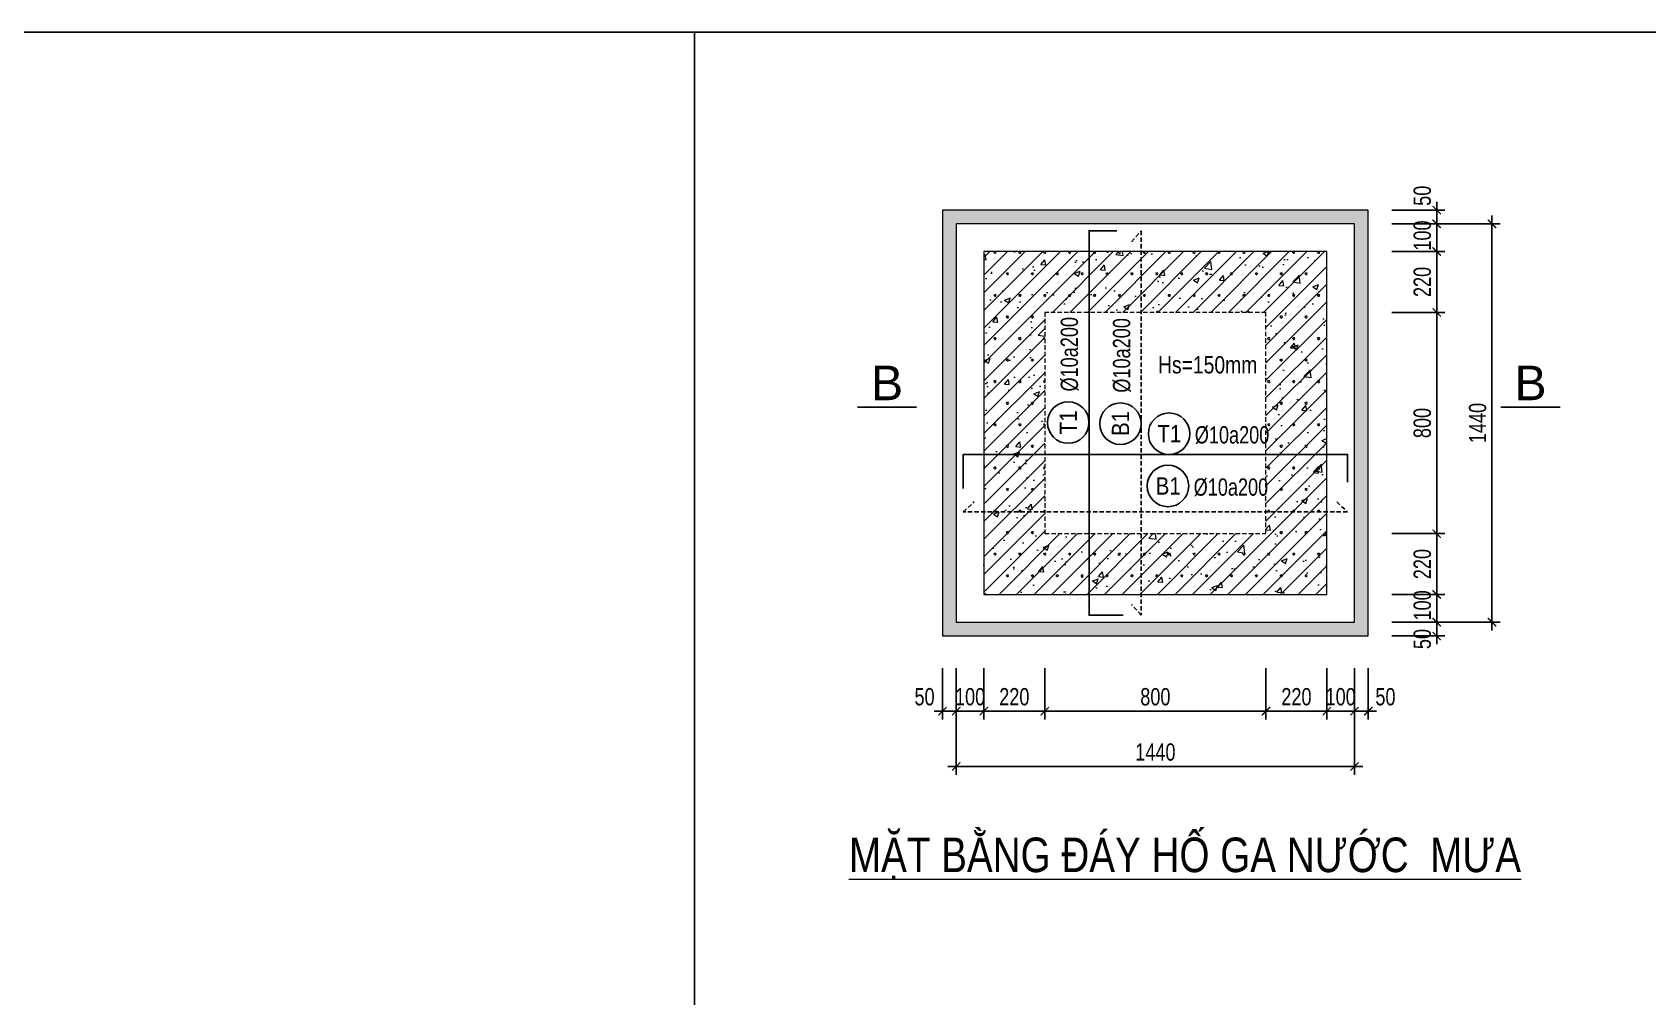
# Model space of a CAD drawing. Extents: x -165145 to 691808, y -202842 to 311040.
# Drawn here: x 222421 to 228262, y -178058 to -174572 of the extents above; entities that cross this region are included whole.
import ezdxf
from ezdxf.enums import TextEntityAlignment as Align

# ---------------------------------------------------------------- set-up
doc = ezdxf.new("R2010")
doc.units = 0
doc.header["$LTSCALE"] = 10
doc.header["$MEASUREMENT"] = 0
doc.linetypes.add('HIDDEN', pattern=[2.3807, 1.587, -0.7937])
doc.linetypes.add('ketcau-1', pattern=[2, 1, 1])
doc.layers.get('0').update_dxf_attribs({"linetype": 'CONTINUOUS'})
doc.layers.get('Defpoints').update_dxf_attribs({"color": 5, "linetype": 'CONTINUOUS'})
for name, color, linetype in [('GE_KC_CHI', 1, 'CONTINUOUS'), ('GE_KC_STEEL', 6, 'CONTINUOUS'), ('GE_KC_TEXT_BIG', 4, 'CONTINUOUS')]:
    doc.layers.add(name, color=color, linetype=linetype)
for name, color, linetype, lineweight in [('GE_KC_DIM', 1, 'CONTINUOUS', 20), ('GE_KC_NETMANH', 8, 'CONTINUOUS', 20), ('GE_KC_NETTHAY', 2, 'CONTINUOUS', 20), ('GE_KC_TEXT', 4, 'CONTINUOUS', 20), ('KC-GHICHU', 4, 'CONTINUOUS', 20), ('KC-HATCH', 8, 'CONTINUOUS', 20), ('KC-NETMANH', 8, 'CONTINUOUS', 20)]:
    doc.layers.add(name, color=color, linetype=linetype, lineweight=lineweight)
doc.styles.add('GE_KC-Arial', font='arial.ttf', dxfattribs={"width": 0.75})
doc.styles.add('P_ARIAL', font='arial.ttf')
doc.styles.add('VNCC-Arial', font='arial.ttf', dxfattribs={"width": 0.8})
doc.dimstyles.new('GE_KC_DIM25', dxfattribs={"dimscale": 25, "dimtxt": 2.5, "dimasz": 1.2, "dimexe": 1.2, "dimexo": 0, "dimgap": 0.8, "dimtad": 1, "dimdec": 0, "dimzin": 1, "dimdsep": 46, "dimtxsty": 'GE_KC-Arial', "dimblk": 'ARCHTICK', "dimcen": 1.2, "dimdle": 1.2, "dimclrd": 1, "dimclre": 1, "dimclrt": 4, "dimadec": 0, "dimazin": 0, "dimtfac": 1, "dimtdec": 0, "dimtix": 1, "dimtmove": 2, "dimatfit": 3, "dimfxl": 0.15, "dimtvp": 0.833333, "dimtolj": 1, "dimtzin": 0, "dimarcsym": 0})

# ---------------------------------------------------------------- blocks, each defined once
blk = doc.blocks.new('_ArchTick')
at = {"color": 0, "linetype": 'ByBlock', "const_width": 0.15}
blk.add_lwpolyline([(-0.5, -0.5), (0.5, 0.5)], dxfattribs=at)
blk = doc.blocks.new('*D3325')
at = {"layer": 'Defpoints', "color": 0, "transparency": 16777216}
for p in [(227336.6, -175584.3), (227498.7, -175584.3), (227336.6, -176384.3)]:
    blk.add_point(p, dxfattribs=at)
at = {"layer": 'GE_KC_DIM', "color": 1, "lineweight": -2, "transparency": 16777216}
for p, q in [((227336.6, -175584.3), (227528.7, -175584.3)), ((227498.7, -176414.3), (227498.7, -175554.3)), ((227336.6, -176384.3), (227528.7, -176384.3))]:
    blk.add_line(p, q, dxfattribs=at)
at = {"layer": 'GE_KC_DIM', "color": 1, "lineweight": -2, "transparency": 16777216, "xscale": 30, "yscale": 30, "zscale": 30}
for p, rotation in [((227498.7, -175584.3), 90), ((227498.7, -176384.3), 270)]:
    blk.add_blockref('_ArchTick', p, dxfattribs=dict(at, rotation=rotation))
at = {"layer": 'GE_KC_DIM', "color": 4, "transparency": 16777216, "insert": (227446.8, -175984.3), "char_height": 62.5, "attachment_point": 5, "rotation": 90, "style": 'GE_KC-Arial'}
blk.add_mtext('\\A1;800', dxfattribs=at)
blk = doc.blocks.new('*D3326')
at = {"layer": 'Defpoints', "color": 0, "transparency": 16777216}
for p in [(227336.6, -175364.3), (227498.7, -175364.3), (227336.6, -175584.3)]:
    blk.add_point(p, dxfattribs=at)
at = {"layer": 'GE_KC_DIM', "color": 1, "lineweight": -2, "transparency": 16777216}
for p, q in [((227498.7, -175614.3), (227498.7, -175334.3)), ((227336.6, -175364.3), (227528.7, -175364.3)), ((227336.6, -175584.3), (227528.7, -175584.3))]:
    blk.add_line(p, q, dxfattribs=at)
at = {"layer": 'GE_KC_DIM', "color": 1, "lineweight": -2, "transparency": 16777216, "xscale": 30, "yscale": 30, "zscale": 30}
for p, rotation in [((227498.7, -175364.3), 90), ((227498.7, -175584.3), 270)]:
    blk.add_blockref('_ArchTick', p, dxfattribs=dict(at, rotation=rotation))
at = {"layer": 'GE_KC_DIM', "color": 4, "transparency": 16777216, "insert": (227446.8, -175474.3), "char_height": 62.5, "attachment_point": 5, "rotation": 90, "style": 'GE_KC-Arial'}
blk.add_mtext('\\A1;220', dxfattribs=at)
blk = doc.blocks.new('*D3327')
at = {"layer": 'Defpoints', "color": 0, "transparency": 16777216}
for p in [(227336.6, -176604.3), (227498.7, -176604.3), (227336.6, -176704.3)]:
    blk.add_point(p, dxfattribs=at)
at = {"layer": 'GE_KC_DIM', "color": 1, "lineweight": -2, "transparency": 16777216}
for p, q in [((227498.7, -176734.3), (227498.7, -176574.3)), ((227336.6, -176604.3), (227528.7, -176604.3)), ((227336.6, -176704.3), (227528.7, -176704.3))]:
    blk.add_line(p, q, dxfattribs=at)
at = {"layer": 'GE_KC_DIM', "color": 1, "lineweight": -2, "transparency": 16777216, "xscale": 30, "yscale": 30, "zscale": 30}
for p, rotation in [((227498.7, -176604.3), 90), ((227498.7, -176704.3), 270)]:
    blk.add_blockref('_ArchTick', p, dxfattribs=dict(at, rotation=rotation))
at = {"layer": 'GE_KC_DIM', "color": 4, "transparency": 16777216, "insert": (227446.8, -176643.7), "char_height": 62.5, "attachment_point": 5, "rotation": 90, "style": 'GE_KC-Arial'}
blk.add_mtext('\\A1;100', dxfattribs=at)
blk = doc.blocks.new('*D3328')
at = {"layer": 'Defpoints', "color": 0, "transparency": 16777216}
for p in [(227336.6, -175264.3), (227698.7, -175264.3), (227336.6, -176704.3)]:
    blk.add_point(p, dxfattribs=at)
at = {"layer": 'GE_KC_DIM', "color": 1, "lineweight": -2, "transparency": 16777216}
for p, q in [((227336.6, -175264.3), (227728.7, -175264.3)), ((227698.7, -176734.3), (227698.7, -175234.3)), ((227336.6, -176704.3), (227728.7, -176704.3))]:
    blk.add_line(p, q, dxfattribs=at)
at = {"layer": 'GE_KC_DIM', "color": 1, "lineweight": -2, "transparency": 16777216, "xscale": 30, "yscale": 30, "zscale": 30}
for p, rotation in [((227698.7, -175264.3), 90), ((227698.7, -176704.3), 270)]:
    blk.add_blockref('_ArchTick', p, dxfattribs=dict(at, rotation=rotation))
at = {"layer": 'GE_KC_DIM', "color": 4, "transparency": 16777216, "insert": (227646.8, -175984.3), "char_height": 62.5, "attachment_point": 5, "rotation": 90, "style": 'GE_KC-Arial'}
blk.add_mtext('\\A1;1440', dxfattribs=at)
blk = doc.blocks.new('*D3331')
at = {"layer": 'Defpoints', "color": 0, "transparency": 16777216}
for p in [(227336.6, -175264.3), (227498.7, -175264.3), (227336.6, -175364.3)]:
    blk.add_point(p, dxfattribs=at)
at = {"layer": 'GE_KC_DIM', "color": 1, "lineweight": -2, "transparency": 16777216}
for p, q in [((227336.6, -175264.3), (227528.7, -175264.3)), ((227498.7, -175394.3), (227498.7, -175234.3)), ((227336.6, -175364.3), (227528.7, -175364.3))]:
    blk.add_line(p, q, dxfattribs=at)
at = {"layer": 'GE_KC_DIM', "color": 1, "lineweight": -2, "transparency": 16777216, "xscale": 30, "yscale": 30, "zscale": 30}
for p, rotation in [((227498.7, -175264.3), 90), ((227498.7, -175364.3), 270)]:
    blk.add_blockref('_ArchTick', p, dxfattribs=dict(at, rotation=rotation))
at = {"layer": 'GE_KC_DIM', "color": 4, "transparency": 16777216, "insert": (227446.8, -175306.5), "char_height": 62.5, "attachment_point": 5, "rotation": 90, "style": 'GE_KC-Arial'}
blk.add_mtext('\\A1;100', dxfattribs=at)
blk = doc.blocks.new('*D3332')
at = {"layer": 'Defpoints', "color": 0, "transparency": 16777216}
for p in [(227336.6, -176704.3), (227498.7, -176704.3), (227336.6, -176754.3)]:
    blk.add_point(p, dxfattribs=at)
at = {"layer": 'GE_KC_DIM', "color": 1, "lineweight": -2, "transparency": 16777216}
for p, q in [((227498.7, -176784.3), (227498.7, -176674.3)), ((227336.6, -176704.3), (227528.7, -176704.3)), ((227336.6, -176754.3), (227528.7, -176754.3))]:
    blk.add_line(p, q, dxfattribs=at)
at = {"layer": 'GE_KC_DIM', "color": 1, "lineweight": -2, "transparency": 16777216, "xscale": 30, "yscale": 30, "zscale": 30}
for p, rotation in [((227498.7, -176704.3), 90), ((227498.7, -176754.3), 270)]:
    blk.add_blockref('_ArchTick', p, dxfattribs=dict(at, rotation=rotation))
at = {"layer": 'GE_KC_DIM', "color": 4, "transparency": 16777216, "insert": (227446.8, -176765.4), "char_height": 62.5, "attachment_point": 5, "rotation": 90, "style": 'GE_KC-Arial'}
blk.add_mtext('\\A1;50', dxfattribs=at)
blk = doc.blocks.new('*D3338')
at = {"layer": 'Defpoints', "color": 0, "transparency": 16777216}
for p in [(227336.6, -176384.3), (227498.7, -176384.3), (227336.6, -176604.3)]:
    blk.add_point(p, dxfattribs=at)
at = {"layer": 'GE_KC_DIM', "color": 1, "lineweight": -2, "transparency": 16777216}
for p, q in [((227336.6, -176384.3), (227528.7, -176384.3)), ((227498.7, -176634.3), (227498.7, -176354.3)), ((227336.6, -176604.3), (227528.7, -176604.3))]:
    blk.add_line(p, q, dxfattribs=at)
at = {"layer": 'GE_KC_DIM', "color": 1, "lineweight": -2, "transparency": 16777216, "xscale": 30, "yscale": 30, "zscale": 30}
for p, rotation in [((227498.7, -176384.3), 90), ((227498.7, -176604.3), 270)]:
    blk.add_blockref('_ArchTick', p, dxfattribs=dict(at, rotation=rotation))
at = {"layer": 'GE_KC_DIM', "color": 4, "transparency": 16777216, "insert": (227446.8, -176494.3), "char_height": 62.5, "attachment_point": 5, "rotation": 90, "style": 'GE_KC-Arial'}
blk.add_mtext('\\A1;220', dxfattribs=at)
blk = doc.blocks.new('*D3347')
at = {"layer": 'Defpoints', "color": 0, "transparency": 16777216}
for p in [(227336.6, -175214.3), (227498.7, -175214.3), (227336.6, -175264.3)]:
    blk.add_point(p, dxfattribs=at)
at = {"layer": 'GE_KC_DIM', "color": 1, "lineweight": -2, "transparency": 16777216}
for p, q in [((227336.6, -175214.3), (227528.7, -175214.3)), ((227498.7, -175294.3), (227498.7, -175184.3)), ((227336.6, -175264.3), (227528.7, -175264.3))]:
    blk.add_line(p, q, dxfattribs=at)
at = {"layer": 'GE_KC_DIM', "color": 1, "lineweight": -2, "transparency": 16777216, "xscale": 30, "yscale": 30, "zscale": 30}
for p, rotation in [((227498.7, -175214.3), 90), ((227498.7, -175264.3), 270)]:
    blk.add_blockref('_ArchTick', p, dxfattribs=dict(at, rotation=rotation))
at = {"layer": 'GE_KC_DIM', "color": 4, "transparency": 16777216, "insert": (227446.8, -175162.6), "char_height": 62.5, "attachment_point": 5, "rotation": 90, "style": 'GE_KC-Arial'}
blk.add_mtext('\\A1;50', dxfattribs=at)
blk = doc.blocks.new('*D3415')
at = {"layer": 'Defpoints', "color": 0, "transparency": 16777216}
for p in [(225711.5, -176870.3), (225761.5, -176870.3), (225761.5, -177026.2)]:
    blk.add_point(p, dxfattribs=at)
at = {"layer": 'GE_KC_DIM', "color": 1, "lineweight": -2, "transparency": 16777216}
for p, q in [((225711.5, -176870.3), (225711.5, -177056.2)), ((225761.5, -176870.3), (225761.5, -177056.2)), ((225681.5, -177026.2), (225791.5, -177026.2))]:
    blk.add_line(p, q, dxfattribs=at)
at = {"layer": 'GE_KC_DIM', "color": 1, "lineweight": -2, "transparency": 16777216, "xscale": 30, "yscale": 30, "zscale": 30, "rotation": 180}
blk.add_blockref('_ArchTick', (225711.5, -177026.2), dxfattribs=at)
at = {"layer": 'GE_KC_DIM', "color": 1, "lineweight": -2, "transparency": 16777216, "xscale": 30, "yscale": 30, "zscale": 30}
blk.add_blockref('_ArchTick', (225761.5, -177026.2), dxfattribs=at)
at = {"layer": 'GE_KC_DIM', "color": 4, "transparency": 16777216, "insert": (225646.9, -176974.3), "char_height": 62.5, "attachment_point": 5, "style": 'GE_KC-Arial'}
blk.add_mtext('\\A1;50', dxfattribs=at)
blk = doc.blocks.new('*D3416')
at = {"layer": 'Defpoints', "color": 0, "transparency": 16777216}
for p in [(225761.5, -176870.3), (225861.5, -176870.3), (225861.5, -177026.2)]:
    blk.add_point(p, dxfattribs=at)
at = {"layer": 'GE_KC_DIM', "color": 1, "lineweight": -2, "transparency": 16777216}
for p, q in [((225761.5, -176870.3), (225761.5, -177056.2)), ((225861.5, -176870.3), (225861.5, -177056.2)), ((225761.5, -177026.2), (225731.5, -177026.2)), ((225761.5, -177026.2), (225861.5, -177026.2)), ((225861.5, -177026.2), (225891.5, -177026.2))]:
    blk.add_line(p, q, dxfattribs=at)
at = {"layer": 'GE_KC_DIM', "color": 1, "lineweight": -2, "transparency": 16777216, "xscale": 30, "yscale": 30, "zscale": 30}
blk.add_blockref('_ArchTick', (225761.5, -177026.2), dxfattribs=at)
at = {"layer": 'GE_KC_DIM', "color": 1, "lineweight": -2, "transparency": 16777216, "xscale": 30, "yscale": 30, "zscale": 30, "rotation": 180}
blk.add_blockref('_ArchTick', (225861.5, -177026.2), dxfattribs=at)
at = {"layer": 'GE_KC_DIM', "color": 4, "transparency": 16777216, "insert": (225811.5, -176974.3), "char_height": 62.5, "attachment_point": 5, "style": 'GE_KC-Arial'}
blk.add_mtext('\\A1;100', dxfattribs=at)
blk = doc.blocks.new('*D3417')
at = {"layer": 'Defpoints', "color": 0, "transparency": 16777216}
for p in [(225861.5, -176870.3), (226081.5, -176870.3), (226081.5, -177026.2)]:
    blk.add_point(p, dxfattribs=at)
at = {"layer": 'GE_KC_DIM', "color": 1, "lineweight": -2, "transparency": 16777216}
for p, q in [((225861.5, -176870.3), (225861.5, -177056.2)), ((226081.5, -176870.3), (226081.5, -177056.2)), ((225831.5, -177026.2), (226111.5, -177026.2))]:
    blk.add_line(p, q, dxfattribs=at)
at = {"layer": 'GE_KC_DIM', "color": 1, "lineweight": -2, "transparency": 16777216, "xscale": 30, "yscale": 30, "zscale": 30, "rotation": 180}
blk.add_blockref('_ArchTick', (225861.5, -177026.2), dxfattribs=at)
at = {"layer": 'GE_KC_DIM', "color": 1, "lineweight": -2, "transparency": 16777216, "xscale": 30, "yscale": 30, "zscale": 30}
blk.add_blockref('_ArchTick', (226081.5, -177026.2), dxfattribs=at)
at = {"layer": 'GE_KC_DIM', "color": 4, "transparency": 16777216, "insert": (225971.5, -176974.3), "char_height": 62.5, "attachment_point": 5, "style": 'GE_KC-Arial'}
blk.add_mtext('\\A1;220', dxfattribs=at)
blk = doc.blocks.new('*D3418')
at = {"layer": 'Defpoints', "color": 0, "transparency": 16777216}
for p in [(226081.5, -176870.3), (226881.5, -176870.3), (226881.5, -177026.2)]:
    blk.add_point(p, dxfattribs=at)
at = {"layer": 'GE_KC_DIM', "color": 1, "lineweight": -2, "transparency": 16777216}
for p, q in [((226081.5, -176870.3), (226081.5, -177056.2)), ((226881.5, -176870.3), (226881.5, -177056.2)), ((226051.5, -177026.2), (226911.5, -177026.2))]:
    blk.add_line(p, q, dxfattribs=at)
at = {"layer": 'GE_KC_DIM', "color": 1, "lineweight": -2, "transparency": 16777216, "xscale": 30, "yscale": 30, "zscale": 30, "rotation": 180}
blk.add_blockref('_ArchTick', (226081.5, -177026.2), dxfattribs=at)
at = {"layer": 'GE_KC_DIM', "color": 1, "lineweight": -2, "transparency": 16777216, "xscale": 30, "yscale": 30, "zscale": 30}
blk.add_blockref('_ArchTick', (226881.5, -177026.2), dxfattribs=at)
at = {"layer": 'GE_KC_DIM', "color": 4, "transparency": 16777216, "insert": (226481.5, -176974.3), "char_height": 62.5, "attachment_point": 5, "style": 'GE_KC-Arial'}
blk.add_mtext('\\A1;800', dxfattribs=at)
blk = doc.blocks.new('*D3419')
at = {"layer": 'Defpoints', "color": 0, "transparency": 16777216}
for p in [(226881.5, -176870.3), (227101.5, -176870.3), (227101.5, -177026.2)]:
    blk.add_point(p, dxfattribs=at)
at = {"layer": 'GE_KC_DIM', "color": 1, "lineweight": -2, "transparency": 16777216}
for p, q in [((226881.5, -176870.3), (226881.5, -177056.2)), ((227101.5, -176870.3), (227101.5, -177056.2)), ((226851.5, -177026.2), (227131.5, -177026.2))]:
    blk.add_line(p, q, dxfattribs=at)
at = {"layer": 'GE_KC_DIM', "color": 1, "lineweight": -2, "transparency": 16777216, "xscale": 30, "yscale": 30, "zscale": 30, "rotation": 180}
blk.add_blockref('_ArchTick', (226881.5, -177026.2), dxfattribs=at)
at = {"layer": 'GE_KC_DIM', "color": 1, "lineweight": -2, "transparency": 16777216, "xscale": 30, "yscale": 30, "zscale": 30}
blk.add_blockref('_ArchTick', (227101.5, -177026.2), dxfattribs=at)
at = {"layer": 'GE_KC_DIM', "color": 4, "transparency": 16777216, "insert": (226991.5, -176974.3), "char_height": 62.5, "attachment_point": 5, "style": 'GE_KC-Arial'}
blk.add_mtext('\\A1;220', dxfattribs=at)
blk = doc.blocks.new('*D3420')
at = {"layer": 'Defpoints', "color": 0, "transparency": 16777216}
for p in [(227101.5, -176870.3), (227201.5, -176870.3), (227201.5, -177026.2)]:
    blk.add_point(p, dxfattribs=at)
at = {"layer": 'GE_KC_DIM', "color": 1, "lineweight": -2, "transparency": 16777216}
for p, q in [((227101.5, -176870.3), (227101.5, -177056.2)), ((227201.5, -176870.3), (227201.5, -177056.2)), ((227101.5, -177026.2), (227071.5, -177026.2)), ((227101.5, -177026.2), (227201.5, -177026.2)), ((227201.5, -177026.2), (227231.5, -177026.2))]:
    blk.add_line(p, q, dxfattribs=at)
at = {"layer": 'GE_KC_DIM', "color": 1, "lineweight": -2, "transparency": 16777216, "xscale": 30, "yscale": 30, "zscale": 30}
blk.add_blockref('_ArchTick', (227101.5, -177026.2), dxfattribs=at)
at = {"layer": 'GE_KC_DIM', "color": 1, "lineweight": -2, "transparency": 16777216, "xscale": 30, "yscale": 30, "zscale": 30, "rotation": 180}
blk.add_blockref('_ArchTick', (227201.5, -177026.2), dxfattribs=at)
at = {"layer": 'GE_KC_DIM', "color": 4, "transparency": 16777216, "insert": (227151.5, -176974.3), "char_height": 62.5, "attachment_point": 5, "style": 'GE_KC-Arial'}
blk.add_mtext('\\A1;100', dxfattribs=at)
blk = doc.blocks.new('*D3421')
at = {"layer": 'Defpoints', "color": 0, "transparency": 16777216}
for p in [(227201.5, -176870.3), (227251.5, -176870.3), (227251.5, -177026.2)]:
    blk.add_point(p, dxfattribs=at)
at = {"layer": 'GE_KC_DIM', "color": 1, "lineweight": -2, "transparency": 16777216}
for p, q in [((227201.5, -176870.3), (227201.5, -177056.2)), ((227251.5, -176870.3), (227251.5, -177056.2)), ((227171.5, -177026.2), (227281.5, -177026.2))]:
    blk.add_line(p, q, dxfattribs=at)
at = {"layer": 'GE_KC_DIM', "color": 1, "lineweight": -2, "transparency": 16777216, "xscale": 30, "yscale": 30, "zscale": 30, "rotation": 180}
blk.add_blockref('_ArchTick', (227201.5, -177026.2), dxfattribs=at)
at = {"layer": 'GE_KC_DIM', "color": 1, "lineweight": -2, "transparency": 16777216, "xscale": 30, "yscale": 30, "zscale": 30}
blk.add_blockref('_ArchTick', (227251.5, -177026.2), dxfattribs=at)
at = {"layer": 'GE_KC_DIM', "color": 4, "transparency": 16777216, "insert": (227313.4, -176974.3), "char_height": 62.5, "attachment_point": 5, "style": 'GE_KC-Arial'}
blk.add_mtext('\\A1;50', dxfattribs=at)
blk = doc.blocks.new('*D3422')
at = {"layer": 'Defpoints', "color": 0, "transparency": 16777216}
for p in [(225761.5, -176870.3), (227201.5, -176870.3), (227201.5, -177226.2)]:
    blk.add_point(p, dxfattribs=at)
at = {"layer": 'GE_KC_DIM', "color": 1, "lineweight": -2, "transparency": 16777216}
for p, q in [((225761.5, -176870.3), (225761.5, -177256.2)), ((227201.5, -176870.3), (227201.5, -177256.2)), ((225731.5, -177226.2), (227231.5, -177226.2))]:
    blk.add_line(p, q, dxfattribs=at)
at = {"layer": 'GE_KC_DIM', "color": 1, "lineweight": -2, "transparency": 16777216, "xscale": 30, "yscale": 30, "zscale": 30, "rotation": 180}
blk.add_blockref('_ArchTick', (225761.5, -177226.2), dxfattribs=at)
at = {"layer": 'GE_KC_DIM', "color": 1, "lineweight": -2, "transparency": 16777216, "xscale": 30, "yscale": 30, "zscale": 30}
blk.add_blockref('_ArchTick', (227201.5, -177226.2), dxfattribs=at)
at = {"layer": 'GE_KC_DIM', "color": 4, "transparency": 16777216, "insert": (226481.5, -177174.3), "char_height": 62.5, "attachment_point": 5, "style": 'GE_KC-Arial'}
blk.add_mtext('\\A1;1440', dxfattribs=at)

msp = doc.modelspace()

# ---------------------------------------------------------------- hatches: boundary and pattern name
at = {"layer": 'KC-HATCH'}
h = msp.add_hatch(dxfattribs=at)
h.set_pattern_fill('BTLOT', color=256, scale=10, pattern_type=2)
h.set_pattern_definition([(50, (547.86, 301.69), (71.726018, -6.275213), [7.5, -82.5]), (355, (547.86, 301.69), (-13.875133, 75.219213), [6, -66]), (100.451444, (553.84, 301.17), (57.850885, 68.943999), [6.37402, -70.114211]), (46.1842, (547.86, 321.69), (106.724133, -16.551928), [11.25, -123.75]), (96.635635, (556.75, 320.31), (93.466195, 97.41186), [9.561034, -105.171376]), (351.184164, (547.86, 321.69), (93.466195, 97.41186), [9, -99]), (21, (557.86, 316.69), (59.690705, -40.261889), [7.5, -82.5]), (326, (557.86, 316.69), (24.331533, 72.515005), [6, -66]), (71.451445, (562.835, 313.34), (84.022238, 32.253115), [6.374019, -70.114211]), (37.5, (547.86, 301.692), (1.2159855, 33.2893854), [0, -65.2, 0, -67, 0, -66.25]), (7.5, (547.86, 301.692), (26.3069537, 39.441171), [0, -38.2, 0, -63.7, 0, -25.25]), (327.5, (525.56, 301.692), (53.3822436, -2.2554872), [0, -25, 0, -78, 0, -103.5]), (317.5, (515.56, 301.69), (58.318617, 10.010498), [0, -32.5, 0, -51.8, 0, -73.5])])
h.paths.add_polyline_path([(227251.4992, -176754.28419), (227251.4992, -175214.28419), (225711.4992, -175214.28419), (225711.4992, -176754.28419)])
h.paths.add_polyline_path([(227201.4992, -176704.28419), (227201.4992, -175264.28419), (225761.4992, -175264.28419), (225761.4992, -176704.28419)], flags=16)
h.paths.add_polyline_path([(225861.4992, -176604.28419), (225861.4992, -175364.28419), (227101.4992, -175364.28419), (227101.4992, -176604.28419)], flags=0)
h = msp.add_hatch(dxfattribs=at)
h.set_pattern_fill('BETONG', color=256, scale=30, pattern_type=2)
h.set_pattern_definition([(0, (0, 0), (0, 155.88457), [3.75, -86.25]), (0, (0, 6.5), (0, 155.88457), [3.75, -86.25]), (120, (0, 0), (-135, -77.94229), [3.75, -86.25]), (120, (5.62, 3.25), (-135, -77.94229), [3.75, -86.25]), (0, (45, 77.94), (0, 155.88457), [3.75, -86.25]), (0, (45, 84.44), (0, 155.88457), [3.75, -86.25]), (120, (45, 77.94), (-135, -77.94229), [3.75, -86.25]), (120, (50.62, 81.19), (-135, -77.94229), [3.75, -86.25]), (60, (3.75, 0), (-135, 77.94229), [3.75, -86.25]), (60, (-1.88, 3.25), (-135, 77.94229), [3.75, -86.25]), (60, (48.75, -77.94), (-135, 77.94229), [3.75, -86.25]), (60, (43.12, -74.7), (-135, 77.94229), [3.75, -86.25]), (45, (0, 0), (-31.819805, 31.819805), []), (50, (0, 0), (215.17805, -18.82564), [22.5, -247.5]), (355, (0, 0), (-41.6254, 225.65764), [18, -198]), (100.4514, (17.93, -1.57), (173.55281, 206.83186), [19.12206, -210.34263]), (46.1842, (0, 60), (320.17231, -49.6557), [33.75, -371.25]), (96.6356, (26.68, 55.86), (280.3988, 292.23536), [28.6831, -315.5139]), (351.1842, (0, 60), (280.3986, 292.23558), [27, -297]), (21, (30, 45), (179.07212, -120.78567), [22.5, -247.5]), (326, (30, 45), (72.9946, 217.54501), [18, -198]), (71.4514, (44.92, 34.93), (252.06679, 96.75915), [19.12206, -210.34263]), (37.5, (0, 0), (3.647957, 99.868156), [0, -195.6, 0, -201, 0, -198.75]), (7.5, (0, 0), (78.92086, 118.323514), [0, -114.6, 0, -191.1, 0, -75.75]), (327.5, (-66.9, 0), (160.14673, -6.766462), [0, -75, 0, -234, 0, -310.5]), (317.5, (-96.9, 0), (174.95585, 30.031495), [0, -97.5, 0, -155.4, 0, -220.5])])
h.paths.add_polyline_path([(227101.4992, -175364.28419), (225861.4992, -175364.28419), (225861.4992, -176604.28419), (227101.4992, -176604.28419)])
h.paths.add_polyline_path([(226881.4992, -176384.28419), (226081.4992, -176384.28419), (226081.4992, -175584.28419), (226881.4992, -175584.28419)], flags=16)

# ---------------------------------------------------------------- linework, layer by layer
at = {"layer": 'Defpoints'}
for points in [[(216189.79282, -174571.72832), (224814.79282, -174571.72832), (224814.79282, -181746.72832), (216189.79282, -181746.72832)], [(224814.79282, -174571.72832), (233439.79282, -174571.72832), (233439.79282, -181746.72832), (224814.79282, -181746.72832)]]:
    msp.add_lwpolyline(points, close=True, dxfattribs=at)
at = {"layer": 'GE_KC_CHI', "linetype": 'Continuous'}
for centre in [(226166.40781, -175982.70256, 0.01255), (226355.29412, -175986.78908, 0.01255), (226531.15343, -176022.9983, 0.01255), (226527.06691, -176211.8846, 0.01255)]:
    msp.add_circle(centre, 75, dxfattribs=at)
at = {"layer": 'GE_KC_NETMANH'}
msp.add_line((174130.40086, -174571.72832), (385223.40086, -174571.72832), dxfattribs=at)
at = {"layer": 'GE_KC_NETMANH', "linetype": 'HIDDEN', "elevation": 0.01255}
msp.add_lwpolyline([(226081.4992, -176384.28419), (226881.4992, -176384.28419), (226881.4992, -175584.28419), (226081.4992, -175584.28419)], close=True, dxfattribs=at)
at = {"layer": 'GE_KC_NETTHAY', "elevation": 0.01255}
for points in [[(225761.4992, -176704.28419), (227201.4992, -176704.28419), (227201.4992, -175264.28419), (225761.4992, -175264.28419)], [(225861.4992, -176604.28419), (227101.4992, -176604.28419), (227101.4992, -175364.28419), (225861.4992, -175364.28419)]]:
    msp.add_lwpolyline(points, close=True, dxfattribs=at)
at = {"layer": 'GE_KC_STEEL', "linetype": 'ketcau-1', "elevation": 0.01255}
for points in [[(226365.24961, -176679.28419), (226242.04766, -176679.28419), (226242.04766, -175289.28419), (226342.04766, -175289.28419)], [(225786.4992, -176221.20026), (225786.4992, -176097.9983), (227176.4992, -176097.9983), (227176.4992, -176197.9983)]]:
    msp.add_lwpolyline(points, dxfattribs=at)
at = {"layer": 'GE_KC_STEEL', "linetype": 'HIDDEN', "elevation": 0.01255}
for points in [[(226394.92892, -175328.68355), (226430.29412, -175289.28419), (226430.29412, -176679.28419), (226394.92892, -176639.88483)], [(227137.09985, -176269.84178), (227176.4992, -176305.20697), (225786.4992, -176305.20697), (225825.89856, -176269.84178)]]:
    msp.add_lwpolyline(points, dxfattribs=at)
at = {"layer": 'KC-NETMANH', "elevation": 0.01255}
msp.add_lwpolyline([(225711.4992, -176754.28419), (227251.4992, -176754.28419), (227251.4992, -175214.28419), (225711.4992, -175214.28419)], close=True, dxfattribs=at)

# ---------------------------------------------------------------- texts
at = {"layer": 'GE_KC_TEXT', "linetype": 'Continuous', "style": 'VNCC-Arial', "width": 0.75}
for p in [(226201.65294, -175601.05156, 0.01255), (226390.53924, -175605.13808, 0.01255)]:
    msp.add_text('%%C10a200', height=62.5, rotation=90, dxfattribs=at).set_placement(p, align=Align.RIGHT)
at = {"layer": 'GE_KC_TEXT', "linetype": 'Continuous', "style": 'VNCC-Arial', "width": 0.85}
for s, p in [('T1', (226166.40781, -175981.82808, 0.01255)), ('B1', (226355.29412, -175985.9146, 0.01255))]:
    msp.add_text(s, height=62.5, rotation=90, dxfattribs=at).set_placement(p, align=Align.MIDDLE_CENTER)
for s, p in [('T1', (226532.02791, -176022.9983, 0.01255)), ('B1', (226527.94139, -176211.8846, 0.01255))]:
    msp.add_text(s, height=62.5, dxfattribs=at).set_placement(p, align=Align.MIDDLE_CENTER)
at = {"layer": 'GE_KC_TEXT', "linetype": 'Continuous', "style": 'VNCC-Arial', "width": 0.75}
for p in [(226893.47141, -176058.24342, 0.01255), (226889.38489, -176247.12973, 0.01255)]:
    msp.add_text('%%C10a200', height=62.5, dxfattribs=at).set_placement(p, align=Align.RIGHT)
at = {"layer": 'GE_KC_TEXT', "style": 'P_ARIAL', "width": 0.8}
msp.add_text('%%UMẶT BẰNG ĐÁY HỐ GA NƯỚC  MƯA', height=125, dxfattribs=at).set_placement((226588.59216, -177608.12044, 295811.66778), align=Align.CENTER)
at = {"layer": 'GE_KC_TEXT_BIG', "style": 'GE_KC-Arial'}
for p in [(225511.41822, -175901.92073), (227837.91822, -175901.92073)]:
    msp.add_text('%%U B ', height=125, dxfattribs=at).set_placement(p, align=Align.CENTER)
at = {"layer": 'KC-GHICHU', "color": 4, "style": 'VNCC-Arial', "width": 0.8}
msp.add_text('Hs=150mm', height=62.5, dxfattribs=at).set_placement((226670.51302, -175773.78805, 0.01255), align=Align.MIDDLE_CENTER)

# ---------------------------------------------------------------- dimensions: what is measured, and where the dimension line sits
at = {"layer": 'GE_KC_DIM'}
for base, p1, p2, picture, middle, dimtype in [((227498.66623, -175214.28419, 0.01255), (227336.64813, -175264.28419, 0.01255), (227336.64813, -175214.28419, 0.01255), '*D3347', (227446.75542, -175162.63455, 0.01255), 160), ((227498.66623, -175264.28419, 0.01255), (227336.64813, -175364.28419, 0.01255), (227336.64813, -175264.28419, 0.01255), '*D3331', (227446.75542, -175306.49271, 0.01255), 161), ((227498.66623, -176604.28419, 0.01255), (227336.64813, -176704.28419, 0.01255), (227336.64813, -176604.28419, 0.01255), '*D3327', (227446.75542, -176643.66812, 0.01255), 161), ((227498.66623, -176704.28419, 0.01255), (227336.64813, -176754.28419, 0.01255), (227336.64813, -176704.28419, 0.01255), '*D3332', (227446.75542, -176765.40736, 0.01255), 161)]:
    dim = msp.add_linear_dim(base=base, p1=p1, p2=p2, angle=90, dimstyle='GE_KC_DIM25', dxfattribs=at)
    dim.commit()
    dim.dimension.update_dxf_attribs({"geometry": picture, "text_midpoint": middle, "dimtype": dimtype})
dim = msp.add_linear_dim(base=(227698.66623, -175264.28419, 0.01255), p1=(227336.64813, -176704.28419, 0.01255), p2=(227336.64813, -175264.28419, 0.01255), angle=270, dimstyle='GE_KC_DIM25', dxfattribs=at)
dim.commit()
dim.dimension.update_dxf_attribs({"geometry": '*D3328', "text_midpoint": (227646.75542, -175984.28419, 0.01255)})
for p1, p2, picture, middle in [((227336.64813, -175584.28419, 0.01255), (227336.64813, -175364.28419, 0.01255), '*D3326', (227446.75542, -175474.28419, 0.01255)), ((227336.64813, -176384.28419, 0.01255), (227336.64813, -175584.28419, 0.01255), '*D3325', (227446.75542, -175984.28419, 0.01255)), ((227336.64813, -176604.28419, 0.01255), (227336.64813, -176384.28419, 0.01255), '*D3338', (227446.75542, -176494.28419, 0.01255))]:
    dim = msp.add_aligned_dim(p1=p1, p2=p2, distance=-162.0181, dimstyle='GE_KC_DIM25', dxfattribs=at)
    dim.commit()
    dim.dimension.update_dxf_attribs({"geometry": picture, "text_midpoint": middle})
for base, p1, p2, picture, middle in [((225761.4992, -177026.20097), (225711.4992, -176870.26802), (225761.4992, -176870.26802), '*D3415', (225646.86531, -176974.29016)), ((227251.4992, -177026.20097), (227201.4992, -176870.26802), (227251.4992, -176870.26802), '*D3421', (227313.42915, -176974.29016))]:
    dim = msp.add_linear_dim(base=base, p1=p1, p2=p2, dimstyle='GE_KC_DIM25', dxfattribs=at)
    dim.commit()
    dim.dimension.update_dxf_attribs({"geometry": picture, "text_midpoint": middle, "dimtype": 160})
for base, p1, p2, picture, middle in [((225861.4992, -177026.20097), (225761.4992, -176870.26802), (225861.4992, -176870.26802), '*D3416', (225811.4992, -176974.29016)), ((227201.4992, -177226.20097), (225761.4992, -176870.26802), (227201.4992, -176870.26802), '*D3422', (226481.4992, -177174.29016)), ((226081.4992, -177026.20097), (225861.4992, -176870.26802), (226081.4992, -176870.26802), '*D3417', (225971.4992, -176974.29016)), ((226881.4992, -177026.20097), (226081.4992, -176870.26802), (226881.4992, -176870.26802), '*D3418', (226481.4992, -176974.29016)), ((227101.4992, -177026.20097), (226881.4992, -176870.26802), (227101.4992, -176870.26802), '*D3419', (226991.4992, -176974.29016)), ((227201.4992, -177026.20097), (227101.4992, -176870.26802), (227201.4992, -176870.26802), '*D3420', (227151.4992, -176974.29016))]:
    dim = msp.add_linear_dim(base=base, p1=p1, p2=p2, dimstyle='GE_KC_DIM25', dxfattribs=at)
    dim.commit()
    dim.dimension.update_dxf_attribs({"geometry": picture, "text_midpoint": middle})

doc.saveas('drawing.dxf')
